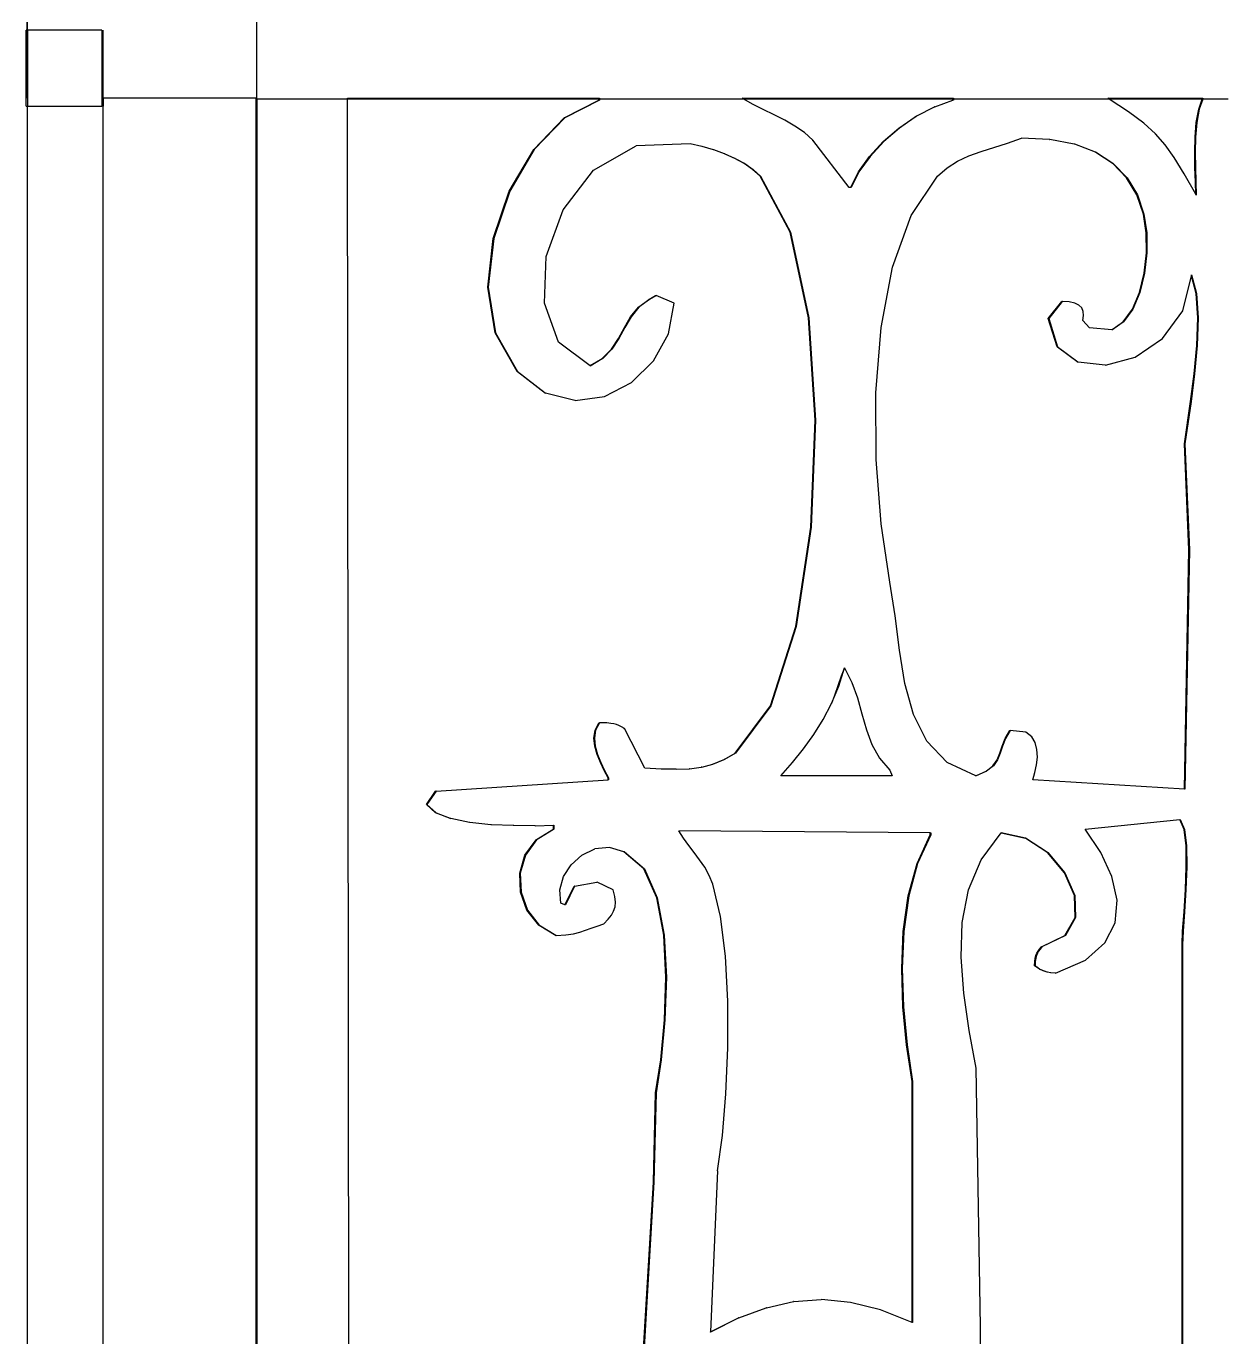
# Model space of a CAD drawing. Header units: inches. Extents: x -343 to 13887, y -13069 to -746.
# Drawn here: x 3360.23 to 3373.35, y -9103.61 to -9089.3 of the extents above; entities that cross this region are included whole.
import ezdxf

# ---------------------------------------------------------------- set-up
doc = ezdxf.new("R2010")
doc.units = ezdxf.units.IN
doc.header["$LTSCALE"] = 17
doc.header["$MEASUREMENT"] = 0
doc.layers.add('OUTLINE', color=1, linetype='Continuous', lineweight=25)

# ---------------------------------------------------------------- blocks, each defined once
blk = doc.blocks.new('fddd')
for p, q in [((-538.736, -3264.301), (-538.736, -3264.215)), ((-538.731, -3264.301), (-538.731, -3264.215)), ((-536.226, -3265.045), (-536.226, -3264.215)), ((-538.745, -3265.13), (-538.745, -3264.301)), ((-538.736, -3264.301), (-538.745, -3264.301)), ((-538.736, -3265.045), (-538.736, -3264.301)), ((-538.731, -3264.301), (-538.736, -3264.301)), ((-537.92, -3264.301), (-538.731, -3264.301)), ((-538.731, -3264.301), (-538.731, -3265.045)), ((-537.92, -3264.301), (-537.92, -3265.045)), ((-537.906, -3265.045), (-537.906, -3264.301)), ((-538.736, -3265.045), (-538.731, -3265.045)), ((-538.731, -3265.045), (-538.731, -3265.13)), ((-537.92, -3265.045), (-537.92, -3265.13)), ((-537.906, -3265.045), (-537.92, -3265.045)), ((-537.906, -3265.045), (-537.906, -3265.13)), ((-536.231, -3265.045), (-537.906, -3265.045)), ((-536.231, -3294.125), (-536.231, -3265.045)), ((-536.226, -3265.045), (-536.231, -3265.045)), ((-536.226, -3265.055), (-536.226, -3265.045)), ((-535.234, -3265.055), (-536.226, -3265.055)), ((-536.226, -3265.055), (-536.226, -3278.755)), ((-535.234, -3265.055), (-535.234, -3265.045)), ((-535.234, -3265.045), (-532.487, -3265.045)), ((-535.221, -3278.755), (-535.234, -3265.055)), ((-532.487, -3265.055), (-535.234, -3265.055)), ((-532.866, -3265.259), (-532.487, -3265.065)), ((-532.482, -3265.065), (-532.861, -3265.259)), ((-532.487, -3265.055), (-532.487, -3265.045)), ((-532.487, -3265.045), (-532.482, -3265.045)), ((-532.487, -3265.065), (-532.487, -3265.055)), ((-532.482, -3265.055), (-532.487, -3265.055)), ((-532.482, -3265.065), (-532.487, -3265.065)), ((-532.482, -3265.045), (-532.482, -3265.055)), ((-530.902, -3265.055), (-532.482, -3265.055)), ((-532.482, -3265.055), (-532.482, -3265.065)), ((-530.902, -3265.055), (-530.92, -3265.045)), ((-530.92, -3265.045), (-528.618, -3265.045)), ((-530.808, -3265.11), (-530.902, -3265.055)), ((-528.618, -3265.055), (-530.902, -3265.055)), ((-528.816, -3265.138), (-528.618, -3265.065)), ((-528.618, -3265.055), (-528.618, -3265.045)), ((-528.618, -3265.045), (-528.613, -3265.045)), ((-528.618, -3265.065), (-528.618, -3265.055)), ((-528.613, -3265.055), (-528.618, -3265.055)), ((-528.613, -3265.065), (-528.618, -3265.065)), ((-528.613, -3265.045), (-528.613, -3265.055)), ((-526.911, -3265.055), (-528.613, -3265.055)), ((-528.613, -3265.055), (-528.613, -3265.065)), ((-526.911, -3265.055), (-526.927, -3265.045)), ((-526.927, -3265.045), (-525.891, -3265.045)), ((-526.701, -3265.194), (-526.911, -3265.055)), ((-525.894, -3265.055), (-526.911, -3265.055)), ((-525.933, -3265.165), (-525.894, -3265.055)), ((-525.889, -3265.055), (-525.928, -3265.165)), ((-525.894, -3265.055), (-525.891, -3265.045)), ((-525.889, -3265.055), (-525.894, -3265.055)), ((-525.891, -3265.045), (-525.886, -3265.045)), ((-525.886, -3265.045), (-525.889, -3265.055)), ((-525.61, -3265.055), (-525.889, -3265.055)), ((-538.745, -3265.13), (-538.731, -3265.13)), ((-538.731, -3265.13), (-537.92, -3265.13)), ((-538.731, -3294.125), (-538.731, -3265.13)), ((-537.906, -3265.13), (-537.92, -3265.13)), ((-537.906, -3294.125), (-537.906, -3265.13)), ((-530.691, -3265.169), (-530.808, -3265.11)), ((-530.573, -3265.227), (-530.691, -3265.169)), ((-529.02, -3265.241), (-528.821, -3265.138)), ((-528.816, -3265.138), (-529.015, -3265.241)), ((-528.816, -3265.138), (-528.821, -3265.138)), ((-526.532, -3265.318), (-526.701, -3265.194)), ((-525.959, -3265.309), (-525.933, -3265.165)), ((-525.928, -3265.165), (-525.954, -3265.309)), ((-525.928, -3265.165), (-525.933, -3265.165)), ((-533.2, -3265.606), (-532.866, -3265.259)), ((-532.861, -3265.259), (-533.195, -3265.606)), ((-532.861, -3265.259), (-532.866, -3265.259)), ((-530.456, -3265.285), (-530.573, -3265.227)), ((-530.345, -3265.348), (-530.456, -3265.285)), ((-530.242, -3265.419), (-530.345, -3265.348)), ((-529.208, -3265.37), (-529.02, -3265.241)), ((-529.015, -3265.241), (-529.203, -3265.37)), ((-529.015, -3265.241), (-529.02, -3265.241)), ((-526.403, -3265.432), (-526.532, -3265.318)), ((-525.972, -3265.468), (-525.959, -3265.309)), ((-525.954, -3265.309), (-525.968, -3265.468)), ((-525.954, -3265.309), (-525.959, -3265.309)), ((-530.151, -3265.501), (-530.242, -3265.419)), ((-530.155, -3265.502), (-530.154, -3265.503)), ((-529.754, -3266.019), (-530.151, -3265.501)), ((-529.38, -3265.518), (-529.208, -3265.37)), ((-529.203, -3265.37), (-529.375, -3265.518)), ((-529.203, -3265.37), (-529.208, -3265.37)), ((-528.023, -3265.535), (-527.87, -3265.48)), ((-527.563, -3265.494), (-527.87, -3265.48)), ((-527.563, -3265.494), (-527.558, -3265.494)), ((-527.292, -3265.546), (-527.558, -3265.494)), ((-526.298, -3265.552), (-526.403, -3265.432)), ((-525.976, -3265.634), (-525.972, -3265.468)), ((-525.968, -3265.468), (-525.972, -3265.468)), ((-525.968, -3265.468), (-525.971, -3265.634)), ((-533.466, -3266.06), (-533.2, -3265.606)), ((-533.195, -3265.606), (-533.462, -3266.06)), ((-533.195, -3265.606), (-533.2, -3265.606)), ((-532.546, -3265.832), (-532.079, -3265.564)), ((-531.49, -3265.542), (-532.079, -3265.564)), ((-531.362, -3265.572), (-531.49, -3265.542)), ((-531.358, -3265.572), (-531.362, -3265.572)), ((-531.235, -3265.608), (-531.358, -3265.572)), ((-531.231, -3265.608), (-531.235, -3265.608)), ((-531.115, -3265.651), (-531.231, -3265.608)), ((-531.002, -3265.701), (-531.115, -3265.651)), ((-531.11, -3265.651), (-531.115, -3265.651)), ((-531.11, -3265.651), (-530.997, -3265.701)), ((-529.529, -3265.68), (-529.38, -3265.518)), ((-529.375, -3265.518), (-529.524, -3265.68)), ((-529.375, -3265.518), (-529.38, -3265.518)), ((-528.444, -3265.675), (-528.311, -3265.626)), ((-528.311, -3265.626), (-528.023, -3265.535)), ((-527.288, -3265.546), (-527.292, -3265.546)), ((-527.062, -3265.635), (-527.288, -3265.546)), ((-526.871, -3265.758), (-527.062, -3265.635)), ((-527.057, -3265.635), (-527.062, -3265.635)), ((-527.057, -3265.635), (-526.866, -3265.758)), ((-526.2, -3265.693), (-526.298, -3265.552)), ((-525.974, -3265.801), (-525.976, -3265.634)), ((-525.971, -3265.634), (-525.976, -3265.634)), ((-525.971, -3265.634), (-525.969, -3265.801)), ((-530.899, -3265.758), (-531.002, -3265.701)), ((-530.997, -3265.701), (-531.002, -3265.701)), ((-530.997, -3265.701), (-530.894, -3265.758)), ((-530.807, -3265.822), (-530.899, -3265.758)), ((-530.894, -3265.758), (-530.899, -3265.758)), ((-530.894, -3265.758), (-530.802, -3265.822)), ((-529.649, -3265.849), (-529.529, -3265.68)), ((-529.524, -3265.68), (-529.645, -3265.849)), ((-529.524, -3265.68), (-529.529, -3265.68)), ((-528.683, -3265.803), (-528.568, -3265.732)), ((-528.568, -3265.732), (-528.444, -3265.675)), ((-526.72, -3265.914), (-526.871, -3265.758)), ((-526.866, -3265.758), (-526.871, -3265.758)), ((-526.866, -3265.758), (-526.715, -3265.914)), ((-526.093, -3265.871), (-526.2, -3265.693)), ((-532.879, -3266.262), (-532.546, -3265.832)), ((-530.726, -3265.895), (-530.807, -3265.822)), ((-530.802, -3265.822), (-530.807, -3265.822)), ((-530.802, -3265.822), (-530.721, -3265.895)), ((-530.396, -3266.509), (-530.726, -3265.895)), ((-530.721, -3265.895), (-530.726, -3265.895)), ((-530.721, -3265.895), (-530.392, -3266.509)), ((-529.734, -3266.019), (-529.649, -3265.849)), ((-529.645, -3265.849), (-529.729, -3266.019)), ((-529.645, -3265.849), (-529.649, -3265.849)), ((-529.076, -3266.326), (-528.787, -3265.895)), ((-528.787, -3265.895), (-528.683, -3265.803)), ((-526.608, -3266.098), (-526.72, -3265.914)), ((-526.715, -3265.914), (-526.72, -3265.914)), ((-526.715, -3265.914), (-526.603, -3266.098)), ((-525.965, -3266.094), (-526.093, -3265.871)), ((-525.969, -3265.959), (-525.974, -3265.801)), ((-525.969, -3265.801), (-525.974, -3265.801)), ((-525.969, -3265.801), (-525.964, -3265.959)), ((-533.641, -3266.576), (-533.466, -3266.06)), ((-533.462, -3266.06), (-533.636, -3266.576)), ((-533.462, -3266.06), (-533.466, -3266.06)), ((-529.734, -3266.019), (-529.754, -3266.019)), ((-529.729, -3266.019), (-529.734, -3266.019)), ((-525.965, -3266.094), (-525.969, -3265.959)), ((-525.964, -3265.959), (-525.969, -3265.959)), ((-525.964, -3265.959), (-525.96, -3266.102)), ((-526.535, -3266.31), (-526.608, -3266.098)), ((-526.603, -3266.098), (-526.608, -3266.098)), ((-526.603, -3266.098), (-526.531, -3266.31)), ((-525.96, -3266.102), (-525.965, -3266.094)), ((-533.062, -3266.772), (-532.879, -3266.262)), ((-529.279, -3266.891), (-529.076, -3266.326)), ((-526.505, -3266.514), (-526.535, -3266.31)), ((-526.531, -3266.31), (-526.535, -3266.31)), ((-526.531, -3266.31), (-526.5, -3266.514)), ((-530.197, -3267.442), (-530.396, -3266.509)), ((-530.392, -3266.509), (-530.396, -3266.509)), ((-530.392, -3266.509), (-530.192, -3267.442)), ((-533.701, -3267.107), (-533.641, -3266.576)), ((-533.636, -3266.576), (-533.696, -3267.107)), ((-533.636, -3266.576), (-533.641, -3266.576)), ((-526.503, -3266.734), (-526.505, -3266.514)), ((-526.5, -3266.514), (-526.505, -3266.514)), ((-526.5, -3266.514), (-526.498, -3266.734)), ((-533.083, -3267.282), (-533.062, -3266.772)), ((-526.528, -3266.956), (-526.503, -3266.734)), ((-526.498, -3266.734), (-526.524, -3266.956)), ((-526.498, -3266.734), (-526.503, -3266.734)), ((-529.404, -3267.55), (-529.279, -3266.891)), ((-526.58, -3267.166), (-526.528, -3266.956)), ((-526.524, -3266.956), (-526.576, -3267.166)), ((-526.524, -3266.956), (-526.528, -3266.956)), ((-526.105, -3267.368), (-526.012, -3266.983)), ((-526.012, -3266.983), (-526.01, -3266.973)), ((-525.96, -3267.177), (-526.012, -3266.983)), ((-526.01, -3266.973), (-525.955, -3267.177)), ((-533.621, -3267.607), (-533.701, -3267.107)), ((-533.696, -3267.107), (-533.701, -3267.107)), ((-533.696, -3267.107), (-533.616, -3267.607)), ((-531.941, -3267.243), (-531.867, -3267.201)), ((-531.864, -3267.203), (-531.936, -3267.243)), ((-531.867, -3267.201), (-531.864, -3267.203)), ((-531.862, -3267.201), (-531.864, -3267.203)), ((-531.664, -3267.284), (-531.862, -3267.201)), ((-526.657, -3267.348), (-526.58, -3267.166)), ((-526.576, -3267.166), (-526.653, -3267.348)), ((-526.576, -3267.166), (-526.58, -3267.166)), ((-525.942, -3267.442), (-525.96, -3267.177)), ((-525.955, -3267.177), (-525.96, -3267.177)), ((-525.955, -3267.177), (-525.938, -3267.442)), ((-532.927, -3267.708), (-533.083, -3267.282)), ((-532.141, -3267.432), (-532.056, -3267.327)), ((-532.051, -3267.327), (-532.136, -3267.432)), ((-532.056, -3267.327), (-531.941, -3267.243)), ((-532.051, -3267.327), (-532.056, -3267.327)), ((-531.936, -3267.243), (-532.051, -3267.327)), ((-531.936, -3267.243), (-531.941, -3267.243)), ((-531.727, -3267.618), (-531.664, -3267.284)), ((-527.577, -3267.45), (-527.428, -3267.264)), ((-527.423, -3267.264), (-527.572, -3267.45)), ((-527.423, -3267.264), (-527.428, -3267.264)), ((-527.423, -3267.264), (-527.422, -3267.264)), ((-527.347, -3267.27), (-527.422, -3267.264)), ((-527.287, -3267.284), (-527.347, -3267.27)), ((-527.242, -3267.306), (-527.287, -3267.284)), ((-527.211, -3267.336), (-527.242, -3267.306)), ((-527.194, -3267.373), (-527.211, -3267.336)), ((-526.758, -3267.489), (-526.657, -3267.348)), ((-526.653, -3267.348), (-526.754, -3267.489)), ((-526.653, -3267.348), (-526.657, -3267.348)), ((-526.328, -3267.671), (-526.105, -3267.368)), ((-532.209, -3267.549), (-532.141, -3267.432)), ((-532.136, -3267.432), (-532.204, -3267.549)), ((-532.136, -3267.432), (-532.141, -3267.432)), ((-530.123, -3268.561), (-530.197, -3267.442)), ((-530.192, -3267.442), (-530.197, -3267.442)), ((-530.192, -3267.442), (-530.119, -3268.561)), ((-527.479, -3267.76), (-527.577, -3267.45)), ((-527.572, -3267.45), (-527.577, -3267.45)), ((-527.572, -3267.45), (-527.474, -3267.76)), ((-527.2, -3267.471), (-527.19, -3267.418)), ((-527.126, -3267.554), (-527.2, -3267.471)), ((-527.19, -3267.418), (-527.194, -3267.373)), ((-526.882, -3267.574), (-526.758, -3267.489)), ((-526.754, -3267.489), (-526.878, -3267.575)), ((-526.754, -3267.489), (-526.758, -3267.489)), ((-525.953, -3267.744), (-525.942, -3267.442)), ((-525.938, -3267.442), (-525.948, -3267.744)), ((-525.938, -3267.442), (-525.942, -3267.442)), ((-533.379, -3268.031), (-533.621, -3267.607)), ((-533.616, -3267.607), (-533.621, -3267.607)), ((-533.616, -3267.607), (-533.375, -3268.031)), ((-532.274, -3267.67), (-532.209, -3267.549)), ((-532.204, -3267.549), (-532.27, -3267.67)), ((-532.204, -3267.549), (-532.209, -3267.549)), ((-531.891, -3267.913), (-531.727, -3267.618)), ((-529.461, -3268.263), (-529.404, -3267.55)), ((-526.882, -3267.574), (-527.126, -3267.554)), ((-526.878, -3267.575), (-526.882, -3267.574)), ((-532.583, -3267.967), (-532.927, -3267.708)), ((-532.45, -3267.889), (-532.35, -3267.786)), ((-532.345, -3267.786), (-532.445, -3267.889)), ((-532.35, -3267.786), (-532.274, -3267.67)), ((-532.345, -3267.786), (-532.35, -3267.786)), ((-532.27, -3267.67), (-532.345, -3267.786)), ((-532.27, -3267.67), (-532.274, -3267.67)), ((-527.255, -3267.927), (-527.479, -3267.76)), ((-527.474, -3267.76), (-527.479, -3267.76)), ((-527.474, -3267.76), (-527.25, -3267.927)), ((-526.626, -3267.873), (-526.328, -3267.671)), ((-525.982, -3268.057), (-525.953, -3267.744)), ((-525.948, -3267.744), (-525.977, -3268.057)), ((-525.948, -3267.744), (-525.953, -3267.744)), ((-532.583, -3267.967), (-532.45, -3267.889)), ((-532.445, -3267.889), (-532.581, -3267.969)), ((-532.445, -3267.889), (-532.45, -3267.889)), ((-532.132, -3268.149), (-531.891, -3267.913)), ((-527.25, -3267.927), (-527.255, -3267.927)), ((-526.955, -3267.961), (-527.25, -3267.927)), ((-526.95, -3267.961), (-526.626, -3267.873)), ((-533.076, -3268.265), (-533.379, -3268.031)), ((-533.375, -3268.031), (-533.379, -3268.031)), ((-533.375, -3268.031), (-533.072, -3268.265)), ((-532.581, -3267.969), (-532.583, -3267.967)), ((-526.954, -3267.961), (-526.955, -3267.961)), ((-526.95, -3267.961), (-526.954, -3267.961)), ((-526.021, -3268.357), (-525.982, -3268.057)), ((-525.977, -3268.057), (-526.016, -3268.357)), ((-525.977, -3268.057), (-525.982, -3268.057)), ((-532.426, -3268.302), (-532.132, -3268.149)), ((-533.072, -3268.265), (-533.076, -3268.265)), ((-532.752, -3268.348), (-533.072, -3268.265)), ((-532.749, -3268.348), (-532.752, -3268.348)), ((-532.747, -3268.348), (-532.749, -3268.348)), ((-532.747, -3268.348), (-532.426, -3268.302)), ((-529.458, -3268.991), (-529.461, -3268.263)), ((-526.089, -3268.819), (-526.021, -3268.357)), ((-526.016, -3268.357), (-526.084, -3268.819)), ((-526.016, -3268.357), (-526.021, -3268.357)), ((-530.171, -3269.73), (-530.123, -3268.561)), ((-530.119, -3268.561), (-530.166, -3269.73)), ((-530.119, -3268.561), (-530.123, -3268.561)), ((-526.039, -3269.98), (-526.089, -3268.819)), ((-526.084, -3268.819), (-526.089, -3268.819)), ((-526.084, -3268.819), (-526.035, -3269.98)), ((-529.404, -3269.694), (-529.458, -3268.991)), ((-530.336, -3270.816), (-530.171, -3269.73)), ((-530.166, -3269.73), (-530.331, -3270.816)), ((-530.166, -3269.73), (-530.171, -3269.73)), ((-529.308, -3270.333), (-529.404, -3269.694)), ((-526.089, -3272.593), (-526.039, -3269.98)), ((-526.035, -3269.98), (-526.084, -3272.593)), ((-526.035, -3269.98), (-526.039, -3269.98)), ((-529.251, -3270.699), (-529.308, -3270.333)), ((-529.203, -3271.074), (-529.251, -3270.699)), ((-530.613, -3271.684), (-530.336, -3270.816)), ((-530.331, -3270.816), (-530.609, -3271.684)), ((-530.331, -3270.816), (-530.336, -3270.816)), ((-529.143, -3271.439), (-529.203, -3271.074)), ((-529.838, -3271.36), (-529.913, -3271.569)), ((-529.838, -3271.36), (-529.871, -3271.469)), ((-529.866, -3271.469), (-529.804, -3271.266)), ((-529.804, -3271.266), (-529.838, -3271.36)), ((-529.804, -3271.266), (-529.722, -3271.427)), ((-529.944, -3271.656), (-529.866, -3271.469)), ((-529.871, -3271.469), (-529.913, -3271.569)), ((-529.866, -3271.469), (-529.871, -3271.469)), ((-529.722, -3271.427), (-529.662, -3271.597)), ((-529.051, -3271.777), (-529.143, -3271.439)), ((-530.035, -3271.831), (-529.944, -3271.656)), ((-529.913, -3271.569), (-529.944, -3271.656)), ((-529.662, -3271.597), (-529.613, -3271.771)), ((-530.999, -3272.199), (-530.613, -3271.684)), ((-530.609, -3271.684), (-530.994, -3272.199)), ((-530.609, -3271.684), (-530.613, -3271.684)), ((-529.613, -3271.771), (-529.564, -3271.943)), ((-528.905, -3272.07), (-529.051, -3271.777)), ((-532.541, -3272.035), (-532.527, -3271.949)), ((-532.523, -3271.949), (-532.536, -3272.035)), ((-532.527, -3271.949), (-532.487, -3271.868)), ((-532.523, -3271.949), (-532.527, -3271.949)), ((-532.482, -3271.868), (-532.523, -3271.949)), ((-532.487, -3271.868), (-532.482, -3271.868)), ((-532.457, -3271.868), (-532.482, -3271.868)), ((-532.401, -3271.87), (-532.457, -3271.868)), ((-532.357, -3271.874), (-532.401, -3271.87)), ((-532.323, -3271.88), (-532.357, -3271.874)), ((-532.294, -3271.888), (-532.323, -3271.88)), ((-532.268, -3271.899), (-532.294, -3271.888)), ((-532.241, -3271.913), (-532.268, -3271.899)), ((-532.209, -3271.93), (-532.241, -3271.913)), ((-532.213, -3271.932), (-532.212, -3271.934)), ((-531.986, -3272.365), (-532.209, -3271.93)), ((-530.138, -3271.996), (-530.035, -3271.831)), ((-529.564, -3271.943), (-529.504, -3272.106)), ((-528.049, -3272.039), (-527.998, -3271.951)), ((-527.994, -3271.951), (-528.045, -3272.039)), ((-527.998, -3271.951), (-527.994, -3271.951)), ((-527.82, -3271.971), (-527.994, -3271.951)), ((-532.532, -3272.124), (-532.541, -3272.035)), ((-532.536, -3272.035), (-532.541, -3272.035)), ((-532.536, -3272.035), (-532.527, -3272.124)), ((-530.251, -3272.152), (-530.138, -3271.996)), ((-528.683, -3272.3), (-528.905, -3272.07)), ((-528.081, -3272.123), (-528.049, -3272.039)), ((-528.045, -3272.039), (-528.077, -3272.123)), ((-528.045, -3272.039), (-528.049, -3272.039)), ((-527.758, -3272.02), (-527.82, -3271.971)), ((-527.72, -3272.085), (-527.758, -3272.02)), ((-527.7, -3272.161), (-527.72, -3272.085)), ((-532.507, -3272.213), (-532.532, -3272.124)), ((-532.527, -3272.124), (-532.532, -3272.124)), ((-532.527, -3272.124), (-532.502, -3272.213)), ((-532.471, -3272.302), (-532.507, -3272.213)), ((-532.502, -3272.213), (-532.507, -3272.213)), ((-532.502, -3272.213), (-532.466, -3272.302)), ((-531.12, -3272.27), (-530.999, -3272.199)), ((-530.994, -3272.199), (-531.115, -3272.27)), ((-530.994, -3272.199), (-530.999, -3272.199)), ((-530.371, -3272.302), (-530.251, -3272.152)), ((-529.504, -3272.106), (-529.422, -3272.256)), ((-528.135, -3272.271), (-528.106, -3272.2)), ((-528.101, -3272.2), (-528.13, -3272.271)), ((-528.106, -3272.2), (-528.081, -3272.123)), ((-528.101, -3272.2), (-528.106, -3272.2)), ((-528.077, -3272.123), (-528.101, -3272.2)), ((-528.077, -3272.123), (-528.081, -3272.123)), ((-527.696, -3272.243), (-527.7, -3272.161)), ((-532.429, -3272.388), (-532.471, -3272.302)), ((-532.466, -3272.302), (-532.471, -3272.302)), ((-532.466, -3272.302), (-532.425, -3272.388)), ((-531.805, -3272.373), (-531.986, -3272.365)), ((-531.643, -3272.376), (-531.805, -3272.373)), ((-531.643, -3272.376), (-531.502, -3272.37)), ((-531.497, -3272.37), (-531.502, -3272.37)), ((-531.497, -3272.37), (-531.368, -3272.352)), ((-531.363, -3272.352), (-531.368, -3272.352)), ((-531.363, -3272.352), (-531.242, -3272.32)), ((-531.242, -3272.32), (-531.12, -3272.27)), ((-531.237, -3272.32), (-531.242, -3272.32)), ((-531.115, -3272.27), (-531.237, -3272.32)), ((-531.115, -3272.27), (-531.12, -3272.27)), ((-530.498, -3272.448), (-530.371, -3272.302)), ((-529.422, -3272.256), (-529.308, -3272.386)), ((-528.368, -3272.447), (-528.683, -3272.3)), ((-528.255, -3272.396), (-528.181, -3272.337)), ((-528.176, -3272.337), (-528.25, -3272.396)), ((-528.181, -3272.337), (-528.135, -3272.271)), ((-528.176, -3272.337), (-528.181, -3272.337)), ((-528.13, -3272.271), (-528.176, -3272.337)), ((-528.13, -3272.271), (-528.135, -3272.271)), ((-527.723, -3272.412), (-527.705, -3272.328)), ((-527.705, -3272.328), (-527.696, -3272.243)), ((-534.267, -3272.614), (-532.387, -3272.49)), ((-532.387, -3272.469), (-532.429, -3272.388)), ((-532.425, -3272.388), (-532.429, -3272.388)), ((-532.425, -3272.388), (-532.383, -3272.469)), ((-532.387, -3272.49), (-532.387, -3272.469)), ((-532.383, -3272.469), (-532.387, -3272.469)), ((-532.383, -3272.49), (-532.387, -3272.49)), ((-532.383, -3272.469), (-532.383, -3272.49)), ((-529.283, -3272.448), (-530.498, -3272.448)), ((-529.308, -3272.386), (-529.283, -3272.448)), ((-528.368, -3272.447), (-528.255, -3272.396)), ((-528.366, -3272.448), (-528.368, -3272.447)), ((-528.25, -3272.396), (-528.366, -3272.448)), ((-528.25, -3272.396), (-528.255, -3272.396)), ((-527.746, -3272.49), (-527.723, -3272.412)), ((-526.089, -3272.593), (-527.746, -3272.49)), ((-534.371, -3272.759), (-534.272, -3272.614)), ((-534.267, -3272.614), (-534.366, -3272.759)), ((-534.267, -3272.614), (-534.272, -3272.614)), ((-526.084, -3272.593), (-526.089, -3272.593)), ((-534.272, -3272.851), (-534.371, -3272.759)), ((-534.366, -3272.759), (-534.371, -3272.759)), ((-534.366, -3272.759), (-534.267, -3272.851)), ((-534.109, -3272.915), (-534.272, -3272.851)), ((-534.267, -3272.851), (-534.272, -3272.851)), ((-534.267, -3272.851), (-534.104, -3272.915)), ((-534.104, -3272.915), (-534.109, -3272.915)), ((-533.901, -3272.957), (-534.104, -3272.915)), ((-527.175, -3273.029), (-526.139, -3272.925)), ((-526.092, -3273.032), (-526.139, -3272.925)), ((-526.139, -3272.925), (-526.134, -3272.925)), ((-526.134, -3272.925), (-526.087, -3273.032)), ((-533.896, -3272.957), (-533.901, -3272.957)), ((-533.667, -3272.981), (-533.896, -3272.957)), ((-533.662, -3272.981), (-533.667, -3272.981)), ((-533.423, -3272.991), (-533.662, -3272.981)), ((-533.418, -3272.991), (-533.423, -3272.991)), ((-533.189, -3272.992), (-533.418, -3272.991)), ((-533.184, -3272.992), (-533.189, -3272.992)), ((-533.184, -3272.992), (-532.983, -3272.988)), ((-533.174, -3273.146), (-532.983, -3273.029)), ((-532.978, -3273.029), (-533.169, -3273.146)), ((-532.983, -3272.988), (-532.978, -3272.987)), ((-532.983, -3273.029), (-532.983, -3272.988)), ((-532.978, -3273.029), (-532.983, -3273.029)), ((-532.978, -3272.987), (-532.978, -3273.029)), ((-528.866, -3273.07), (-531.614, -3273.05)), ((-531.563, -3273.13), (-531.614, -3273.05)), ((-529.01, -3273.404), (-528.866, -3273.091)), ((-528.861, -3273.091), (-529.005, -3273.404)), ((-528.866, -3273.091), (-528.866, -3273.07)), ((-528.866, -3273.07), (-528.861, -3273.07)), ((-528.861, -3273.091), (-528.866, -3273.091)), ((-528.861, -3273.07), (-528.861, -3273.091)), ((-528.31, -3273.364), (-528.093, -3273.071)), ((-528.093, -3273.07), (-527.825, -3273.129)), ((-528.093, -3273.071), (-528.093, -3273.07)), ((-527.825, -3273.129), (-528.093, -3273.071)), ((-527.002, -3273.286), (-527.175, -3273.029)), ((-526.071, -3273.213), (-526.092, -3273.032)), ((-526.092, -3273.032), (-526.087, -3273.032)), ((-526.087, -3273.032), (-526.066, -3273.213)), ((-533.296, -3273.314), (-533.174, -3273.146)), ((-533.169, -3273.146), (-533.291, -3273.314)), ((-533.169, -3273.146), (-533.174, -3273.146)), ((-532.373, -3273.23), (-532.531, -3273.245)), ((-532.214, -3273.278), (-532.373, -3273.23)), ((-531.506, -3273.208), (-531.563, -3273.13)), ((-531.446, -3273.285), (-531.506, -3273.208)), ((-527.82, -3273.129), (-527.825, -3273.129)), ((-527.585, -3273.286), (-527.825, -3273.129)), ((-527.82, -3273.129), (-527.58, -3273.286)), ((-526.066, -3273.213), (-526.071, -3273.213)), ((-526.068, -3273.442), (-526.071, -3273.213)), ((-526.066, -3273.213), (-526.064, -3273.442)), ((-533.351, -3273.511), (-533.296, -3273.314)), ((-533.291, -3273.314), (-533.347, -3273.511)), ((-533.291, -3273.314), (-533.296, -3273.314)), ((-532.791, -3273.418), (-532.674, -3273.313)), ((-532.674, -3273.313), (-532.531, -3273.245)), ((-531.995, -3273.463), (-532.214, -3273.278)), ((-532.209, -3273.278), (-532.214, -3273.278)), ((-532.209, -3273.278), (-531.99, -3273.463)), ((-531.387, -3273.364), (-531.446, -3273.285)), ((-531.331, -3273.447), (-531.387, -3273.364)), ((-528.447, -3273.692), (-528.31, -3273.364)), ((-527.399, -3273.506), (-527.585, -3273.286)), ((-527.58, -3273.286), (-527.585, -3273.286)), ((-527.58, -3273.286), (-527.395, -3273.506)), ((-526.881, -3273.549), (-527.002, -3273.286)), ((-533.343, -3273.718), (-533.351, -3273.511)), ((-533.347, -3273.511), (-533.351, -3273.511)), ((-533.347, -3273.511), (-533.338, -3273.718)), ((-532.875, -3273.549), (-532.791, -3273.418)), ((-531.854, -3273.78), (-531.995, -3273.463)), ((-531.99, -3273.463), (-531.995, -3273.463)), ((-531.99, -3273.463), (-531.85, -3273.78)), ((-531.281, -3273.535), (-531.331, -3273.447)), ((-529.106, -3273.76), (-529.01, -3273.404)), ((-529.005, -3273.404), (-529.101, -3273.76)), ((-529.005, -3273.404), (-529.01, -3273.404)), ((-527.395, -3273.506), (-527.399, -3273.506)), ((-527.291, -3273.754), (-527.399, -3273.506)), ((-527.395, -3273.506), (-527.287, -3273.754)), ((-526.078, -3273.691), (-526.068, -3273.442)), ((-526.064, -3273.442), (-526.073, -3273.691)), ((-526.064, -3273.442), (-526.068, -3273.442)), ((-532.915, -3273.694), (-532.875, -3273.549)), ((-532.858, -3273.857), (-532.759, -3273.651)), ((-532.755, -3273.651), (-532.854, -3273.858)), ((-532.755, -3273.651), (-532.759, -3273.651)), ((-532.755, -3273.651), (-532.511, -3273.61)), ((-532.511, -3273.61), (-532.51, -3273.61)), ((-532.507, -3273.61), (-532.51, -3273.61)), ((-532.333, -3273.693), (-532.507, -3273.61)), ((-531.242, -3273.63), (-531.281, -3273.535)), ((-531.159, -3273.983), (-531.242, -3273.63)), ((-526.825, -3273.807), (-526.881, -3273.549)), ((-533.273, -3273.914), (-533.343, -3273.718)), ((-533.338, -3273.718), (-533.343, -3273.718)), ((-533.338, -3273.718), (-533.268, -3273.914)), ((-532.903, -3273.838), (-532.915, -3273.694)), ((-532.314, -3273.766), (-532.333, -3273.693)), ((-532.307, -3273.827), (-532.314, -3273.766)), ((-531.779, -3274.188), (-531.854, -3273.78)), ((-531.85, -3273.78), (-531.854, -3273.78)), ((-531.85, -3273.78), (-531.774, -3274.188)), ((-529.161, -3274.147), (-529.106, -3273.76)), ((-529.101, -3273.76), (-529.156, -3274.147)), ((-529.101, -3273.76), (-529.106, -3273.76)), ((-528.516, -3274.048), (-528.447, -3273.692)), ((-527.287, -3273.754), (-527.291, -3273.754)), ((-527.283, -3273.994), (-527.291, -3273.754)), ((-527.287, -3273.754), (-527.278, -3273.994)), ((-526.847, -3274.052), (-526.825, -3273.807)), ((-526.093, -3273.935), (-526.078, -3273.691)), ((-526.073, -3273.691), (-526.089, -3273.935)), ((-526.073, -3273.691), (-526.078, -3273.691)), ((-533.143, -3274.079), (-533.273, -3273.914)), ((-533.268, -3273.914), (-533.273, -3273.914)), ((-533.268, -3273.914), (-533.139, -3274.079)), ((-532.858, -3273.857), (-532.903, -3273.838)), ((-532.854, -3273.858), (-532.858, -3273.857)), ((-532.351, -3273.969), (-532.326, -3273.925)), ((-532.326, -3273.925), (-532.311, -3273.879)), ((-532.311, -3273.879), (-532.307, -3273.827)), ((-526.108, -3274.145), (-526.093, -3273.935)), ((-526.089, -3273.935), (-526.103, -3274.145)), ((-526.089, -3273.935), (-526.093, -3273.935)), ((-532.958, -3274.19), (-533.143, -3274.079)), ((-533.139, -3274.079), (-533.143, -3274.079)), ((-533.139, -3274.079), (-532.953, -3274.19)), ((-532.571, -3274.113), (-532.506, -3274.089)), ((-532.506, -3274.089), (-532.432, -3274.066)), ((-532.432, -3274.066), (-532.387, -3274.015)), ((-532.387, -3274.015), (-532.351, -3273.969)), ((-531.105, -3274.419), (-531.159, -3273.983)), ((-528.53, -3274.427), (-528.516, -3274.048)), ((-527.395, -3274.193), (-527.283, -3273.994)), ((-527.278, -3273.994), (-527.39, -3274.193)), ((-527.278, -3273.994), (-527.283, -3273.994)), ((-526.958, -3274.273), (-526.847, -3274.052)), ((-532.953, -3274.19), (-532.958, -3274.19)), ((-532.953, -3274.19), (-532.85, -3274.185)), ((-532.85, -3274.185), (-532.766, -3274.173)), ((-532.766, -3274.173), (-532.696, -3274.156)), ((-532.696, -3274.156), (-532.633, -3274.135)), ((-532.633, -3274.135), (-532.571, -3274.113)), ((-531.755, -3274.647), (-531.779, -3274.188)), ((-531.774, -3274.188), (-531.779, -3274.188)), ((-531.774, -3274.188), (-531.75, -3274.647)), ((-529.178, -3274.554), (-529.161, -3274.147)), ((-529.156, -3274.147), (-529.174, -3274.554)), ((-529.156, -3274.147), (-529.161, -3274.147)), ((-527.651, -3274.315), (-527.395, -3274.193)), ((-527.39, -3274.193), (-527.646, -3274.315)), ((-527.39, -3274.193), (-527.395, -3274.193)), ((-526.114, -3274.294), (-526.108, -3274.145)), ((-526.103, -3274.145), (-526.109, -3274.294)), ((-526.103, -3274.145), (-526.108, -3274.145)), ((-527.711, -3274.41), (-527.701, -3274.386)), ((-527.696, -3274.386), (-527.706, -3274.41)), ((-527.701, -3274.386), (-527.688, -3274.364)), ((-527.696, -3274.386), (-527.701, -3274.386)), ((-527.683, -3274.364), (-527.696, -3274.386)), ((-527.688, -3274.364), (-527.671, -3274.341)), ((-527.683, -3274.364), (-527.688, -3274.364)), ((-527.666, -3274.341), (-527.683, -3274.364)), ((-527.671, -3274.341), (-527.651, -3274.315)), ((-527.666, -3274.341), (-527.671, -3274.341)), ((-527.646, -3274.315), (-527.666, -3274.341)), ((-527.646, -3274.315), (-527.651, -3274.315)), ((-527.171, -3274.461), (-526.958, -3274.273)), ((-526.109, -3274.294), (-526.114, -3274.294)), ((-526.114, -3278.338), (-526.114, -3274.294)), ((-526.109, -3274.294), (-526.109, -3278.338)), ((-531.08, -3274.909), (-531.105, -3274.419)), ((-528.501, -3274.823), (-528.53, -3274.427)), ((-527.726, -3274.522), (-527.723, -3274.475)), ((-527.697, -3274.541), (-527.726, -3274.522)), ((-527.721, -3274.522), (-527.726, -3274.522)), ((-527.723, -3274.475), (-527.718, -3274.439)), ((-527.718, -3274.475), (-527.723, -3274.475)), ((-527.718, -3274.475), (-527.721, -3274.522)), ((-527.721, -3274.522), (-527.692, -3274.541)), ((-527.718, -3274.439), (-527.711, -3274.41)), ((-527.714, -3274.439), (-527.718, -3274.439)), ((-527.714, -3274.439), (-527.718, -3274.475)), ((-527.706, -3274.41), (-527.714, -3274.439)), ((-527.706, -3274.41), (-527.711, -3274.41)), ((-527.498, -3274.605), (-527.171, -3274.461)), ((-531.77, -3275.114), (-531.755, -3274.647)), ((-531.75, -3274.647), (-531.766, -3275.114)), ((-531.75, -3274.647), (-531.755, -3274.647)), ((-529.165, -3274.971), (-529.178, -3274.554)), ((-529.174, -3274.554), (-529.178, -3274.554)), ((-529.174, -3274.554), (-529.16, -3274.971)), ((-527.692, -3274.541), (-527.697, -3274.541)), ((-527.671, -3274.558), (-527.697, -3274.541)), ((-527.692, -3274.541), (-527.667, -3274.558)), ((-527.667, -3274.558), (-527.671, -3274.558)), ((-527.647, -3274.571), (-527.671, -3274.558)), ((-527.667, -3274.558), (-527.642, -3274.571)), ((-527.621, -3274.582), (-527.647, -3274.571)), ((-527.642, -3274.571), (-527.647, -3274.571)), ((-527.642, -3274.571), (-527.616, -3274.582)), ((-527.616, -3274.582), (-527.621, -3274.582)), ((-527.59, -3274.591), (-527.616, -3274.582)), ((-527.585, -3274.591), (-527.59, -3274.591)), ((-527.552, -3274.599), (-527.585, -3274.591)), ((-527.547, -3274.599), (-527.552, -3274.599)), ((-527.502, -3274.605), (-527.547, -3274.599)), ((-527.501, -3274.605), (-527.502, -3274.605)), ((-527.498, -3274.605), (-527.501, -3274.605)), ((-531.078, -3275.42), (-531.08, -3274.909)), ((-528.442, -3275.23), (-528.501, -3274.823)), ((-529.125, -3275.385), (-529.165, -3274.971)), ((-529.16, -3274.971), (-529.165, -3274.971)), ((-529.16, -3274.971), (-529.12, -3275.385)), ((-531.812, -3275.55), (-531.77, -3275.114)), ((-531.766, -3275.114), (-531.807, -3275.55)), ((-531.766, -3275.114), (-531.77, -3275.114)), ((-528.366, -3275.642), (-528.442, -3275.23)), ((-529.065, -3275.787), (-529.125, -3275.385)), ((-529.12, -3275.385), (-529.125, -3275.385)), ((-529.12, -3275.385), (-529.06, -3275.787)), ((-531.099, -3275.921), (-531.078, -3275.42)), ((-531.867, -3275.912), (-531.812, -3275.55)), ((-531.807, -3275.55), (-531.862, -3275.912)), ((-531.807, -3275.55), (-531.812, -3275.55)), ((-528.316, -3278.462), (-528.366, -3275.642)), ((-529.065, -3278.419), (-529.065, -3275.787)), ((-529.06, -3275.787), (-529.065, -3275.787)), ((-529.06, -3275.787), (-529.06, -3278.421)), ((-531.892, -3276.886), (-531.867, -3275.912)), ((-531.862, -3275.912), (-531.887, -3276.886)), ((-531.862, -3275.912), (-531.867, -3275.912)), ((-531.138, -3276.378), (-531.099, -3275.921)), ((-531.192, -3276.762), (-531.138, -3276.378)), ((-531.192, -3276.762), (-531.267, -3278.522)), ((-532.065, -3279.852), (-531.892, -3276.886)), ((-531.887, -3276.886), (-531.996, -3278.755)), ((-531.887, -3276.886), (-531.892, -3276.886)), ((-537.906, -3277.562), (-537.906, -3277.552)), ((-530.656, -3278.258), (-530.361, -3278.19)), ((-530.356, -3278.19), (-530.361, -3278.19)), ((-530.356, -3278.19), (-530.057, -3278.17)), ((-530.057, -3278.17), (-530.055, -3278.171)), ((-530.053, -3278.17), (-530.055, -3278.171)), ((-529.739, -3278.201), (-530.053, -3278.17)), ((-529.41, -3278.283), (-529.739, -3278.201)), ((-531.267, -3278.522), (-530.963, -3278.37)), ((-530.958, -3278.37), (-531.267, -3278.525)), ((-530.958, -3278.37), (-530.963, -3278.37)), ((-530.958, -3278.37), (-530.661, -3278.258)), ((-530.656, -3278.258), (-530.661, -3278.258)), ((-529.065, -3278.419), (-529.41, -3278.283)), ((-526.089, -3285.638), (-526.114, -3278.338)), ((-526.109, -3278.338), (-526.114, -3278.338)), ((-526.109, -3278.338), (-526.108, -3278.755)), ((-531.267, -3278.525), (-531.267, -3278.522)), ((-529.06, -3278.421), (-529.065, -3278.419)), ((-528.316, -3278.755), (-528.316, -3278.462))]:
    blk.add_line(p, q)

msp = doc.modelspace()

# ---------------------------------------------------------------- block references
at = {"layer": 'OUTLINE'}
msp.add_blockref('fddd', (3898.978, -5825.038), dxfattribs=at)

doc.saveas('drawing.dxf')
